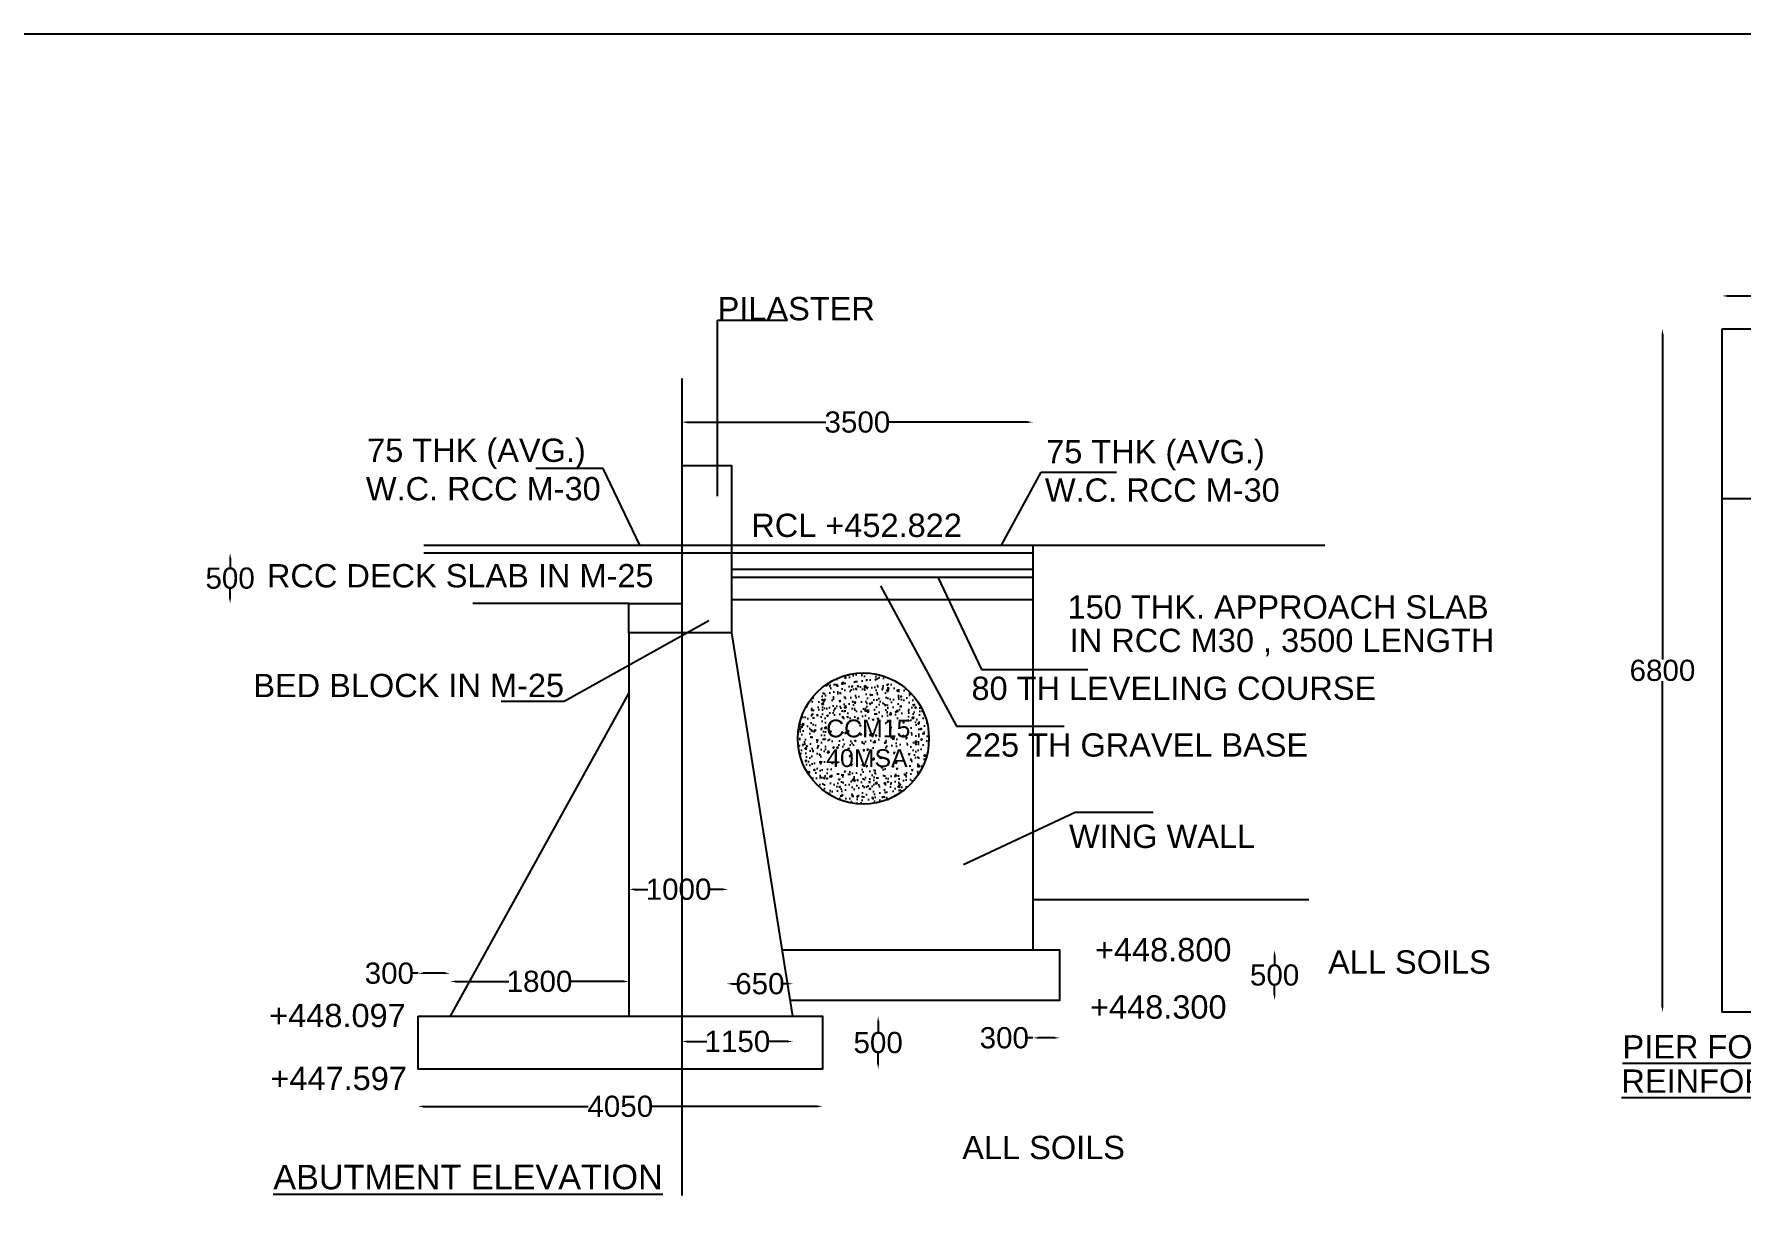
# Model space of a CAD drawing. Header units: inches. Extents: x 462478 to 482655, y -171037 to -157900.
# Drawn here: x 469215 to 477280, y -163471 to -157900 of the extents above; entities that cross this region are included whole.
import ezdxf

# ---------------------------------------------------------------- set-up
doc = ezdxf.new("R2010")
doc.units = ezdxf.units.IN
doc.header["$MEASUREMENT"] = 0
for name, color, linetype in [('DIMENSION', 7, 'Continuous'), ('DRAWING', 7, 'Continuous'), ('TEXT', 7, 'Continuous')]:
    doc.layers.add(name, color=color, linetype=linetype)
doc.styles.get("Standard").update_dxf_attribs({"font": 'arial.ttf'})
doc.dimstyles.new('ST100', dxfattribs={"dimtxt": 100, "dimasz": 25, "dimexe": 0, "dimexo": 300, "dimgap": 0.09, "dimtad": 0, "dimtih": 1, "dimtoh": 1, "dimdec": 0, "dimzin": 0, "dimdsep": 46, "dimtxsty": 'Standard', "dimcen": 0, "dimse1": 1, "dimse2": 1, "dimadec": 0, "dimazin": 0, "dimtfac": 1, "dimtdec": 0, "dimtofl": 0, "dimtmove": 0, "dimatfit": 3, "dimfxl": 2000, "dimtolj": 1, "dimtzin": 0, "dimarcsym": 0})

# ---------------------------------------------------------------- blocks, each defined once
blk = doc.blocks.new('*D60')
at = {"layer": 'Defpoints', "color": 0, "ltscale": 0.4, "transparency": 16777216}
for p in [(470141, -160349.5), (471326.5, -160349.5), (471326.5, -160589)]:
    blk.add_point(p, dxfattribs=at)
at = {"layer": 'DIMENSION', "color": 0, "lineweight": -2, "ltscale": 0.4, "transparency": 16777216}
for p, q in [((470141, -160374.5), (470141, -160418.1)), ((470141, -160564), (470141, -160520.4))]:
    blk.add_line(p, q, dxfattribs=at)
at = {"layer": 'DIMENSION', "color": 0, "ltscale": 0.4, "transparency": 16777216}
for points in [[(470136.8, -160374.5), (470145.2, -160374.5), (470141, -160349.5)], [(470136.8, -160564), (470145.2, -160564), (470141, -160589)]]:
    blk.add_solid(points, dxfattribs=at)
at = {"layer": 'DIMENSION', "color": 0, "ltscale": 0.4, "transparency": 16777216, "insert": (470141, -160469.2), "char_height": 100, "attachment_point": 5}
blk.add_mtext('\\A1;500', dxfattribs=at)
blk = doc.blocks.new('*D61')
at = {"layer": 'Defpoints', "color": 0, "ltscale": 0.4, "transparency": 16777216}
for p in [(473935, -159732), (472275.5, -159937.5), (473935, -160313)]:
    blk.add_point(p, dxfattribs=at)
at = {"layer": 'DIMENSION', "color": 0, "lineweight": -2, "ltscale": 0.4, "transparency": 16777216}
for p, q in [((472300.5, -159732), (472956, -159732)), ((473910, -159732), (473254.5, -159732))]:
    blk.add_line(p, q, dxfattribs=at)
at = {"layer": 'DIMENSION', "color": 0, "ltscale": 0.4, "transparency": 16777216}
for points in [[(472300.5, -159727.8), (472300.5, -159736.2), (472275.5, -159732)], [(473910, -159727.8), (473910, -159736.2), (473935, -159732)]]:
    blk.add_solid(points, dxfattribs=at)
at = {"layer": 'DIMENSION', "color": 0, "ltscale": 0.4, "transparency": 16777216, "insert": (473105.2, -159732), "char_height": 100, "attachment_point": 5}
blk.add_mtext('\\A1;3500', dxfattribs=at)
blk = doc.blocks.new('*D62')
at = {"layer": 'Defpoints', "color": 0, "ltscale": 0.4, "transparency": 16777216}
for p in [(472026, -161938.5), (472026, -161938.5), (472494.5, -161938.5)]:
    blk.add_point(p, dxfattribs=at)
at = {"layer": 'DIMENSION', "color": 0, "lineweight": -2, "ltscale": 0.4, "transparency": 16777216}
for p, q in [((472051, -161938.5), (472115.7, -161938.5)), ((472469.5, -161938.5), (472404.8, -161938.5))]:
    blk.add_line(p, q, dxfattribs=at)
at = {"layer": 'DIMENSION', "color": 0, "ltscale": 0.4, "transparency": 16777216}
for points in [[(472051, -161934.3), (472051, -161942.7), (472026, -161938.5)], [(472469.5, -161934.3), (472469.5, -161942.7), (472494.5, -161938.5)]]:
    blk.add_solid(points, dxfattribs=at)
at = {"layer": 'DIMENSION', "color": 0, "ltscale": 0.4, "transparency": 16777216, "insert": (472260.2, -161938.5), "char_height": 100, "attachment_point": 5}
blk.add_mtext('\\A1;1000', dxfattribs=at)
blk = doc.blocks.new('*D63')
at = {"layer": 'Defpoints', "color": 0, "ltscale": 0.4, "transparency": 16777216}
for p in [(471180.5, -162373.5), (471180.5, -162538), (472026, -162538)]:
    blk.add_point(p, dxfattribs=at)
at = {"layer": 'DIMENSION', "color": 0, "lineweight": -2, "ltscale": 0.4, "transparency": 16777216}
for p, q in [((471205.5, -162373.5), (471458.7, -162373.5)), ((472001, -162373.5), (471747.8, -162373.5))]:
    blk.add_line(p, q, dxfattribs=at)
at = {"layer": 'DIMENSION', "color": 0, "ltscale": 0.4, "transparency": 16777216}
for points in [[(471205.5, -162369.3), (471205.5, -162377.7), (471180.5, -162373.5)], [(472001, -162369.3), (472001, -162377.7), (472026, -162373.5)]]:
    blk.add_solid(points, dxfattribs=at)
at = {"layer": 'DIMENSION', "color": 0, "ltscale": 0.4, "transparency": 16777216, "insert": (471603.2, -162373.5), "char_height": 100, "attachment_point": 5}
blk.add_mtext('\\A1;1800', dxfattribs=at)
blk = doc.blocks.new('*D64')
at = {"layer": 'Defpoints', "color": 0, "ltscale": 0.4, "transparency": 16777216}
for p in [(471029, -162335), (471029, -162538), (471180.5, -162538)]:
    blk.add_point(p, dxfattribs=at)
at = {"layer": 'DIMENSION', "color": 0, "lineweight": -2, "ltscale": 0.4, "transparency": 16777216}
for p, q in [((471029, -162335), (471004, -162335)), ((471155.5, -162335), (471054, -162335))]:
    blk.add_line(p, q, dxfattribs=at)
at = {"layer": 'DIMENSION', "color": 0, "ltscale": 0.4, "transparency": 16777216}
for points in [[(471054, -162330.8), (471054, -162339.2), (471029, -162335)], [(471155.5, -162330.8), (471155.5, -162339.2), (471180.5, -162335)]]:
    blk.add_solid(points, dxfattribs=at)
at = {"layer": 'DIMENSION', "color": 0, "ltscale": 0.4, "transparency": 16777216, "insert": (470893.6, -162335), "char_height": 100, "attachment_point": 5}
blk.add_mtext('\\A1;300', dxfattribs=at)
blk = doc.blocks.new('*D65')
at = {"layer": 'Defpoints', "color": 0, "ltscale": 0.4, "transparency": 16777216}
for p in [(471029, -162787), (472941, -162787), (472941, -162963.5)]:
    blk.add_point(p, dxfattribs=at)
at = {"layer": 'DIMENSION', "color": 0, "lineweight": -2, "ltscale": 0.4, "transparency": 16777216}
for p, q in [((471054, -162963.5), (471833.8, -162963.5)), ((472916, -162963.5), (472136.2, -162963.5))]:
    blk.add_line(p, q, dxfattribs=at)
at = {"layer": 'DIMENSION', "color": 0, "ltscale": 0.4, "transparency": 16777216}
for points in [[(471054, -162959.3), (471054, -162967.7), (471029, -162963.5)], [(472916, -162959.3), (472916, -162967.7), (472941, -162963.5)]]:
    blk.add_solid(points, dxfattribs=at)
at = {"layer": 'DIMENSION', "color": 0, "ltscale": 0.4, "transparency": 16777216, "insert": (471985, -162963.5), "char_height": 100, "attachment_point": 5}
blk.add_mtext('\\A1;4050', dxfattribs=at)
blk = doc.blocks.new('*D66')
at = {"layer": 'Defpoints', "color": 0, "ltscale": 0.4, "transparency": 16777216}
for p in [(472275.5, -162538), (472801, -162538), (472801, -162657)]:
    blk.add_point(p, dxfattribs=at)
at = {"layer": 'DIMENSION', "color": 0, "lineweight": -2, "ltscale": 0.4, "transparency": 16777216}
for p, q in [((472300.5, -162657), (472393.7, -162657)), ((472776, -162657), (472682.8, -162657))]:
    blk.add_line(p, q, dxfattribs=at)
at = {"layer": 'DIMENSION', "color": 0, "ltscale": 0.4, "transparency": 16777216}
for points in [[(472300.5, -162652.8), (472300.5, -162661.2), (472275.5, -162657)], [(472776, -162652.8), (472776, -162661.2), (472801, -162657)]]:
    blk.add_solid(points, dxfattribs=at)
at = {"layer": 'DIMENSION', "color": 0, "ltscale": 0.4, "transparency": 16777216, "insert": (472538.2, -162657), "char_height": 100, "attachment_point": 5}
blk.add_mtext('\\A1;1150', dxfattribs=at)
blk = doc.blocks.new('*D67')
at = {"layer": 'Defpoints', "color": 0, "ltscale": 0.4, "transparency": 16777216}
for p in [(472488, -162384.5), (472488, -162538), (472801, -162538)]:
    blk.add_point(p, dxfattribs=at)
at = {"layer": 'DIMENSION', "color": 0, "lineweight": -2, "ltscale": 0.4, "transparency": 16777216}
for p, q in [((472513, -162384.5), (472533.8, -162384.5)), ((472776, -162384.5), (472755.2, -162384.5))]:
    blk.add_line(p, q, dxfattribs=at)
at = {"layer": 'DIMENSION', "color": 0, "ltscale": 0.4, "transparency": 16777216}
for points in [[(472513, -162380.3), (472513, -162388.7), (472488, -162384.5)], [(472776, -162380.3), (472776, -162388.7), (472801, -162384.5)]]:
    blk.add_solid(points, dxfattribs=at)
at = {"layer": 'DIMENSION', "color": 0, "ltscale": 0.4, "transparency": 16777216, "insert": (472644.5, -162384.5), "char_height": 100, "attachment_point": 5}
blk.add_mtext('\\A1;650', dxfattribs=at)
blk = doc.blocks.new('*D68')
at = {"layer": 'Defpoints', "color": 0, "ltscale": 0.4, "transparency": 16777216}
for p in [(472941, -162538), (472941, -162787), (473203.5, -162787)]:
    blk.add_point(p, dxfattribs=at)
at = {"layer": 'DIMENSION', "color": 0, "lineweight": -2, "ltscale": 0.4, "transparency": 16777216}
for p, q in [((473203.5, -162563), (473203.5, -162611.4)), ((473203.5, -162762), (473203.5, -162713.6))]:
    blk.add_line(p, q, dxfattribs=at)
at = {"layer": 'DIMENSION', "color": 0, "ltscale": 0.4, "transparency": 16777216}
for points in [[(473199.3, -162563), (473207.7, -162563), (473203.5, -162538)], [(473199.3, -162762), (473207.7, -162762), (473203.5, -162787)]]:
    blk.add_solid(points, dxfattribs=at)
at = {"layer": 'DIMENSION', "color": 0, "ltscale": 0.4, "transparency": 16777216, "insert": (473203.5, -162662.5), "char_height": 100, "attachment_point": 5}
blk.add_mtext('\\A1;500', dxfattribs=at)
blk = doc.blocks.new('*D69')
at = {"layer": 'Defpoints', "color": 0, "ltscale": 0.4, "transparency": 16777216}
for p in [(473935, -162225.5), (474061.5, -162461.5), (473935, -162640)]:
    blk.add_point(p, dxfattribs=at)
at = {"layer": 'DIMENSION', "color": 0, "lineweight": -2, "ltscale": 0.4, "transparency": 16777216}
for p, q in [((473935, -162640), (473910, -162640)), ((474036.5, -162640), (473960, -162640))]:
    blk.add_line(p, q, dxfattribs=at)
at = {"layer": 'DIMENSION', "color": 0, "ltscale": 0.4, "transparency": 16777216}
for points in [[(473960, -162635.8), (473960, -162644.2), (473935, -162640)], [(474036.5, -162635.8), (474036.5, -162644.2), (474061.5, -162640)]]:
    blk.add_solid(points, dxfattribs=at)
at = {"layer": 'DIMENSION', "color": 0, "ltscale": 0.4, "transparency": 16777216, "insert": (473799.6, -162640), "char_height": 100, "attachment_point": 5}
blk.add_mtext('\\A1;300', dxfattribs=at)
blk = doc.blocks.new('*D70')
at = {"layer": 'Defpoints', "color": 0, "ltscale": 0.4, "transparency": 16777216}
for p in [(474061.5, -162225.5), (474061.5, -162461.5), (475077, -162461.5)]:
    blk.add_point(p, dxfattribs=at)
at = {"layer": 'DIMENSION', "color": 0, "lineweight": -2, "ltscale": 0.4, "transparency": 16777216}
for p, q in [((475077, -162250.5), (475077, -162292.4)), ((475077, -162436.5), (475077, -162394.6))]:
    blk.add_line(p, q, dxfattribs=at)
at = {"layer": 'DIMENSION', "color": 0, "ltscale": 0.4, "transparency": 16777216}
for points in [[(475072.8, -162250.5), (475081.2, -162250.5), (475077, -162225.5)], [(475072.8, -162436.5), (475081.2, -162436.5), (475077, -162461.5)]]:
    blk.add_solid(points, dxfattribs=at)
at = {"layer": 'DIMENSION', "color": 0, "ltscale": 0.4, "transparency": 16777216, "insert": (475077, -162343.5), "char_height": 100, "attachment_point": 5}
blk.add_mtext('\\A1;500', dxfattribs=at)
blk = doc.blocks.new('*D71')
at = {"layer": 'Defpoints', "color": 0, "ltscale": 0.4, "transparency": 16777216}
for p in [(478213, -159136), (477191.5, -159291), (478213, -159291)]:
    blk.add_point(p, dxfattribs=at)
at = {"layer": 'DIMENSION', "color": 0, "lineweight": -2, "ltscale": 0.4, "transparency": 16777216}
for p, q in [((477216.5, -159136), (477552.2, -159136)), ((478188, -159136), (477852.3, -159136))]:
    blk.add_line(p, q, dxfattribs=at)
at = {"layer": 'DIMENSION', "color": 0, "ltscale": 0.4, "transparency": 16777216}
for points in [[(477216.5, -159131.8), (477216.5, -159140.2), (477191.5, -159136)], [(478188, -159131.8), (478188, -159140.2), (478213, -159136)]]:
    blk.add_solid(points, dxfattribs=at)
at = {"layer": 'DIMENSION', "color": 0, "ltscale": 0.4, "transparency": 16777216, "insert": (477702.2, -159136), "char_height": 100, "attachment_point": 5}
blk.add_mtext('\\A1;2200', dxfattribs=at)
blk = doc.blocks.new('*D72')
at = {"layer": 'Defpoints', "color": 0, "ltscale": 0.4, "transparency": 16777216}
for p in [(477191.5, -159291), (476910, -162518.5), (477191.5, -162518.5)]:
    blk.add_point(p, dxfattribs=at)
at = {"layer": 'DIMENSION', "color": 0, "lineweight": -2, "ltscale": 0.4, "transparency": 16777216}
for p, q in [((476910, -159316), (476910, -160853.6)), ((476910, -162493.5), (476910, -160955.9))]:
    blk.add_line(p, q, dxfattribs=at)
at = {"layer": 'DIMENSION', "color": 0, "ltscale": 0.4, "transparency": 16777216}
for points in [[(476905.8, -159316), (476914.2, -159316), (476910, -159291)], [(476905.8, -162493.5), (476914.2, -162493.5), (476910, -162518.5)]]:
    blk.add_solid(points, dxfattribs=at)
at = {"layer": 'DIMENSION', "color": 0, "ltscale": 0.4, "transparency": 16777216, "insert": (476910, -160904.7), "char_height": 100, "attachment_point": 5}
blk.add_mtext('\\A1;6800', dxfattribs=at)

msp = doc.modelspace()

# ---------------------------------------------------------------- hatches: boundary and pattern name
at = {"layer": 'DRAWING', "ltscale": 0.4}
h = msp.add_hatch(dxfattribs=at)
h.set_pattern_fill('AR-CONC', color=256, scale=10, style=0)
h.set_pattern_definition([(50, (0, 0), (71.726018, -6.2752135), [7.5, -82.5]), (355, (0, 0), (-13.875133, 75.219213), [6, -66]), (100.4514, (5.98, -0.52), (57.850938, 68.943954), [6.374019, -70.114211]), (46.1842, (0, 20), (106.724105, -16.551901), [11.25, -123.75]), (96.6356, (8.89, 18.62), (93.46627, 97.411787), [9.561029, -105.1713]), (351.1842, (0, 20), (93.466195, 97.41186), [9, -99]), (21, (10, 15), (59.690705, -40.261889), [7.5, -82.5]), (326, (10, 15), (24.331533, 72.515005), [6, -66]), (71.4514, (14.974, 11.645), (84.022263, 32.25305), [6.374019, -70.114211]), (37.5, (0, 0), (1.2159855, 33.2893854), [0, -65.2, 0, -67, 0, -66.25]), (7.5, (0, 0), (26.3069537, 39.4411712), [0, -38.2, 0, -63.7, 0, -25.25]), (327.5, (-22.3, 0), (53.3822436, -2.2554872), [0, -25, 0, -78, 0, -103.5]), (317.5, (-32.3, 0), (58.318617, 10.0104982), [0, -32.5, 0, -51.8, 0, -73.5])])
h.paths.add_polyline_path([(472824.1, -161226.3, 1), (473443.8, -161226.3, 1)])
h.paths.add_polyline_path([(472937, -161115.6), (473366.4, -161115.6), (473366.4, -161386.1), (472937, -161386.1)], flags=24)

# ---------------------------------------------------------------- linework, layer by layer
for points in [[(482655, -157899.5), (462477.5, -157899.5), (462477.5, -171037), (482655, -171037)], [(477191.5, -159291), (478213, -159291), (478213, -162518.5), (477191.5, -162518.5)], [(472026, -162538), (472801, -162538), (472512.5, -160726.5), (472026, -160726.5)], [(471029, -162538), (472941, -162538), (472941, -162787), (471029, -162787)]]:
    msp.add_lwpolyline(points, close=True, dxfattribs=at)
for points in [[(472275.5, -159525), (472275.5, -163384.5)], [(472512.5, -160726.5), (472512.5, -159937.5), (472275.5, -159937.5)], [(471056.5, -160313), (475314.5, -160313)], [(473935, -160313), (473935, -162225.5)], [(471056.5, -160349.5), (473935, -160349.5)], [(472512.5, -160426), (473929, -160426)], [(472512.5, -160464), (473929, -160464)], [(472512.5, -160569.5), (473929, -160569.5)], [(472026, -160589), (471288.5, -160589)], [(472026, -160726.5), (472026, -160589), (472275.5, -160589)], [(472026, -161010.5), (471180.5, -162538)], [(473935, -161986.5), (475239.5, -161986.5)], [(472788.8, -162461.5), (474061.5, -162461.5), (474061.5, -162225.5), (472751.2, -162225.5)]]:
    msp.add_lwpolyline(points, dxfattribs=at)
msp.add_circle((473133.9, -161226.3), 309.9, dxfattribs=at)

# ---------------------------------------------------------------- texts
at = {"layer": 'DRAWING', "color": 7}
for s, height, p in [('PILASTER', 110, (472445, -159251)), ('75 THK (AVG.)', 110, (470788.6, -159919.8)), ('75 THK (AVG.)', 110, (473997.6, -159926.2)), ('W.C. RCC M-30', 110, (470782.7, -160101.4)), ('W.C. RCC M-30', 110, (473991.7, -160107.7)), ('RCL +452.822', 110, (472603.9, -160274.3)), ('RCC DECK SLAB IN M-25', 110, (470315, -160512.5)), ('150 THK. APPROACH SLAB', 110, (474098.9, -160660.1)), ('IN RCC M30 , 3500 LENGTH', 110, (474108.8, -160817.9)), ('BED BLOCK IN M-25', 110, (470250.6, -161030.7)), ('80 TH LEVELING COURSE', 110, (473644.5, -161044)), ('225 TH GRAVEL BASE', 110, (473613.1, -161311.7)), ('WING WALL', 110, (474105.8, -161743.1)), ('+448.800', 110, (474228.1, -162278.6)), ('ALL SOILS', 110, (475329.9, -162336.6)), ('+448.300', 110, (474204.9, -162549.1)), ('+448.097', 110, (470325.9, -162589.3)), ('%%UPIER FOUNDATION PLAN/', 110, (476721.1, -162737.1)), ('+447.597', 110, (470331.4, -162886.6)), ('%%UREINFORCMENT DETAILS', 110, (476716.1, -162899.2)), ('ALL SOILS', 110, (473601.1, -163212.6)), ('%%UABUTMENT ELEVATION', 115.669, (470345.1, -163355.2))]:
    msp.add_text(s, height=height, rotation=0.01749, dxfattribs=at).set_placement(p)
at = {"layer": 'DRAWING', "insert": (472958, -161136.6), "char_height": 84.03, "width": 225.688, "attachment_point": 1}
msp.add_mtext('CCM15\\P40MSA', dxfattribs=at)

# ---------------------------------------------------------------- dimensions: what is measured, and where the dimension line sits
at = {"layer": 'DIMENSION', "ltscale": 0.4}
for base, p1, p2, text, picture, middle in [((478213, -159136), (477191.5, -159291), (478213, -159291), '2200', '*D71', (477702.2, -159136)), ((473935, -159732), (472275.5, -159937.5), (473935, -160313), '3500', '*D61', (473105.2, -159732)), ((472026, -161938.5), (472494.5, -161938.5), (472026, -161938.5), '1000', '*D62', (472260.2, -161938.5)), ((471029, -162335), (471180.5, -162538), (471029, -162538), '300', '*D64', (470893.6, -162335)), ((473935, -162640), (474061.5, -162461.5), (473935, -162225.5), '300', '*D69', (473799.6, -162640)), ((471180.5, -162373.5), (472026, -162538), (471180.5, -162538), '1800', '*D63', (471603.2, -162373.5)), ((472488, -162384.5), (472801, -162538), (472488, -162538), '650', '*D67', (472644.5, -162384.5)), ((472801, -162657), (472275.5, -162538), (472801, -162538), '1150', '*D66', (472538.2, -162657)), ((472941, -162963.5), (471029, -162787), (472941, -162787), '4050', '*D65', (471985, -162963.5))]:
    dim = msp.add_linear_dim(base=base, p1=p1, p2=p2, text=text, dimstyle='ST100', dxfattribs=at)
    dim.commit()
    dim.dimension.update_dxf_attribs({"geometry": picture, "text_midpoint": middle})
for base, p1, p2, text, picture, middle in [((476910, -162518.5), (477191.5, -159291), (477191.5, -162518.5), '6800', '*D72', (476910, -160904.7)), ((470141, -160349.5), (471326.5, -160589), (471326.5, -160349.5), '500', '*D60', (470141, -160469.2)), ((475077, -162461.5), (474061.5, -162225.5), (474061.5, -162461.5), '500', '*D70', (475077, -162343.5)), ((473203.5, -162787), (472941, -162538), (472941, -162787), '500', '*D68', (473203.5, -162662.5))]:
    dim = msp.add_linear_dim(base=base, p1=p1, p2=p2, angle=90, text=text, dimstyle='ST100', dxfattribs=at)
    dim.commit()
    dim.dimension.update_dxf_attribs({"geometry": picture, "text_midpoint": middle})

# ---------------------------------------------------------------- leaders
at = {"layer": 'DRAWING', "ltscale": 0.4}
for points in [[(472445, -160081.5), (472445, -159251), (472775.5, -159251)], [(472077.5, -160313), (471904.5, -159951.5), (471585, -159951.5)], [(473786.5, -160313), (473974.5, -159968), (474329.5, -159968)], [(473214.5, -160505), (473573.5, -161168.5), (474082.5, -161168.5)], [(473485, -160464), (473691.5, -160900), (474195, -160900)], [(472403, -160671), (471720, -161050.5), (471422, -161050.5)], [(473606.5, -161820.5), (474135, -161573.5), (474503.5, -161573.5)]]:
    msp.add_leader(points, dimstyle='ST100', override={"dimgap": 0.09, "dimtad": 0}, dxfattribs=at)
at = {"layer": 'TEXT', "ltscale": 0.4}
msp.add_leader([(477191.5, -160093), (477685, -160093)], dimstyle='ST100', override={"dimgap": 0.09, "dimtad": 0}, dxfattribs=at)

doc.saveas('drawing.dxf')
